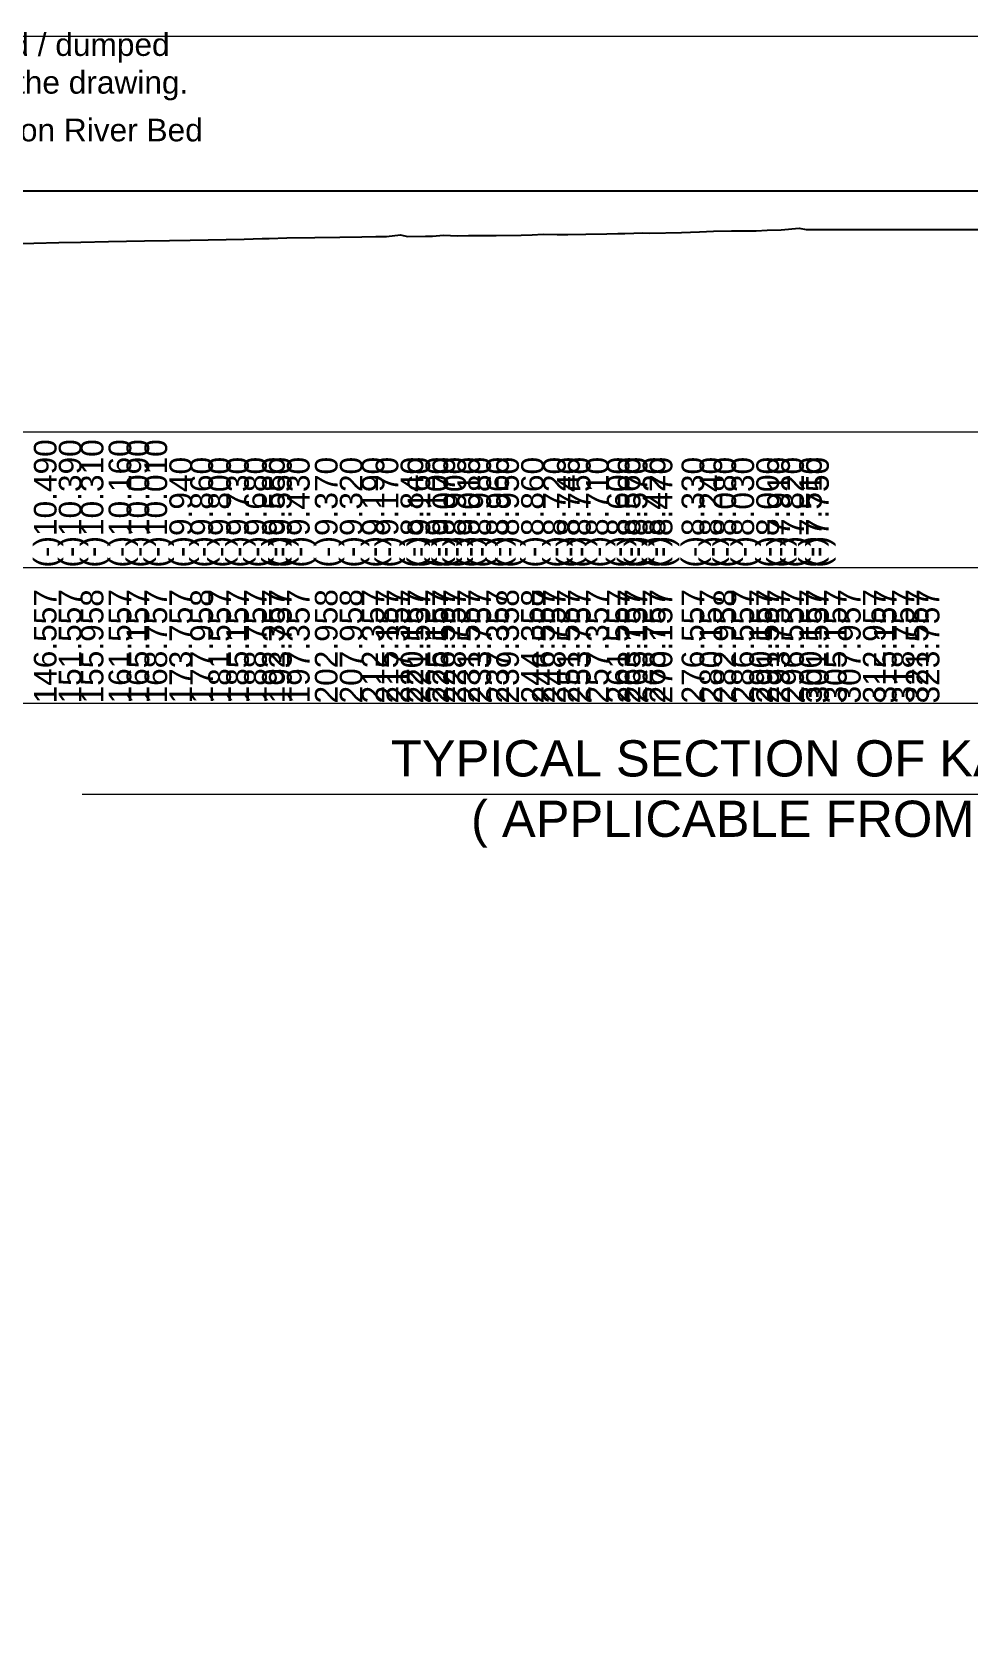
# Model space of a CAD drawing. Header units: inches. Extents: x 89000 to 845000, y -7071 to 31.
# Drawn here: x 297608 to 299677, y -3531 to 9 of the extents above; entities that cross this region are included whole.
import ezdxf

# ---------------------------------------------------------------- set-up
doc = ezdxf.new("R2010")
doc.units = ezdxf.units.IN
doc.header["$LTSCALE"] = 7
doc.header["$MEASUREMENT"] = 0
for name, color, linetype, lineweight in [('Cross section Data Border', 7, 'Continuous', 9), ('Cross Section Labels', 7, 'Continuous', 9), ('Existing_Bed_Level for Xsection', 7, 'Continuous', 25), ('Long Section Labels', 7, 'Continuous', 9)]:
    doc.layers.add(name, color=color, linetype=linetype, lineweight=lineweight)
doc.styles.get("Standard").update_dxf_attribs({"font": 'arial.ttf'})
doc.dimstyles.get("Standard").update_dxf_attribs({"dimtxt": 0.18, "dimasz": 0.18, "dimexe": 0.18, "dimexo": 0.0625, "dimgap": 0.09, "dimtad": 0, "dimtih": 1, "dimtoh": 1, "dimdec": 4, "dimzin": 0, "dimdsep": 46, "dimtxsty": 'Standard', "dimcen": 0.09, "dimadec": 0, "dimazin": 0, "dimtfac": 1, "dimtdec": 4, "dimtofl": 0, "dimtmove": 0, "dimatfit": 3, "dimfxl": 1, "dimtolj": 1, "dimtzin": 0, "dimarcsym": 0})

msp = doc.modelspace()

# ---------------------------------------------------------------- linework, layer by layer
at = {"layer": 'Cross section Data Border'}
msp.add_lwpolyline([(295100, -873.8), (303856.72837, -873.8), (303856.72837, -1473.8), (295100, -1473.8)], close=True, dxfattribs=at)
msp.add_lwpolyline([(295100, -1173.8), (303856.72837, -1173.8)], dxfattribs=at)
at = {"layer": 'Cross Section Labels'}
msp.add_lwpolyline([(295000, 0), (305000, 0), (305000, -7071), (295000, -7071)], close=True, dxfattribs=at)
msp.add_lwpolyline([(297718.36418, -1673.8), (299878.36418, -1673.8), (302038.36418, -1673.8)], dxfattribs=at)
at = {"layer": 'Existing_Bed_Level for Xsection'}
for points in [[(296000, -341.8), (303756.72837, -341.8)], [(297541.72857, -458.73), (297612.13126, -457.19), (297667.13116, -456.09), (297715.53787, -455.21), (297777.13098, -453.56), (297816.72853, -452.79), (297856.32879, -451.91), (297911.32878, -451.14), (297957.53543, -450.26), (297997.13069, -449.6), (298036.72851, -448.83), (298076.32874, -448.28), (298115.93125, -447.18), (298131.32873, -446.85), (298170.93118, -445.53), (298232.53455, -444.87), (298287.5344, -444.32), (298335.93098, -442.89), (298366.72848, -442.67), (298390.93092, -442.67), (298421.72848, -439.04), (298437.13026, -442.56), (298476.72848, -441.9), (298492.13022, -441.57), (298516.32867, -439.7), (298547.13018, -440.91), (298571.32866, -440.58), (298610.9307, -440.36), (298632.93893, -440.25), (298687.93872, -439.26), (298712.13006, -439.04), (298736.32864, -437.72), (298767.13003, -437.94), (298791.32863, -438.05), (298830.93051, -437.61), (298877.12996, -436.4), (298901.32862, -435.96), (298916.72845, -436.07), (298956.32862, -434.42), (298971.72845, -434.97), (299042.12988, -433.43), (299081.72844, -432.44), (299112.53279, -430.68), (299152.12982, -430.13), (299191.72844, -430.13), (299207.1298, -429.8), (299231.32859, -428.81), (299262.12977, -427.82), (299301.72844, -424.41), (299317.12975, -427.05), (299356.72843, -427.05), (299387.53243, -427.05), (299442.53236, -427.05), (299466.72843, -427.05), (299506.32857, -427.05), (299537.12966, -427.05), (299561.32857, -427.05), (299741.72842, -427.05)]]:
    msp.add_lwpolyline(points, dxfattribs=at)

# ---------------------------------------------------------------- texts
at = {"layer": 'Cross Section Labels'}
for s, insert, char_height, attachment_point in [(' Assorted 2 Layers C.C Blocks(excluding Blocks at key) to be Placed / dumped^J@22.50 m³/m (excluding void) at or below Working LWL as shown in the drawing.^J450 x 450 x 450-------- - 60 % by volume^J350 x 350 x 350-------- - 40 % by volume', (296692.93036, -308.8), 50, 8), ('200Kg Sand Filled Geo-bag(minimum 3 -Layers)to be dumped on River Bed^J@22.50m³/m as shown in drawing.', (296808.72659, -330.8), 50, 8), ('TYPICAL SECTION OF KATAKHALI KHAL AT KM 102.200^J( APPLICABLE FROM KM 102.120 TO KM 102.200)', (299878.36418, -1673.8), 80, 5)]:
    msp.add_mtext(s, dxfattribs=dict(at, insert=insert, char_height=char_height, attachment_point=attachment_point))
at = {"layer": 'Long Section Labels', "char_height": 50, "attachment_point": 1, "rotation": 90}
for s, insert in [('(-)10.490', (297612.13126, -1173.8)), ('(-)10.390', (297667.13116, -1173.8)), ('(-)10.310', (297715.53787, -1173.8)), ('(-)10.160', (297777.13098, -1173.8)), ('(-)10.090', (297816.72853, -1173.8)), ('(-)10.010', (297856.32879, -1173.8)), ('(-)9.940', (297911.32878, -1173.8)), ('(-)9.860', (297957.53543, -1173.8)), ('(-)9.800', (297997.13069, -1173.8)), ('(-)9.730', (298036.72851, -1173.8)), ('(-)9.680', (298076.32874, -1173.8)), ('(-)9.580', (298115.93125, -1173.8)), ('(-)9.550', (298131.32873, -1173.8)), ('(-)9.430', (298170.93118, -1173.8)), ('(-)9.370', (298232.53455, -1173.8)), ('(-)9.320', (298287.5344, -1173.8)), ('(-)9.190', (298335.93098, -1173.8)), ('(-)9.170', (298366.72848, -1173.8)), ('(-)9.170', (298366.72848, -1173.8)), ('(-)8.840', (298421.72848, -1173.8)), ('(-)8.840', (298421.72848, -1173.8)), ('(-)9.160', (298437.13026, -1173.8)), ('(-)9.100', (298476.72848, -1173.8)), ('(-)9.070', (298492.13022, -1173.8)), ('(-)8.900', (298516.32867, -1173.8)), ('(-)9.010', (298547.13018, -1173.8)), ('(-)8.980', (298571.32866, -1173.8)), ('(-)8.960', (298610.9307, -1173.8)), ('(-)8.950', (298632.93893, -1173.8)), ('(-)8.860', (298687.93872, -1173.8)), ('(-)8.720', (298736.32864, -1173.8)), ('(-)8.740', (298767.13003, -1173.8)), ('(-)8.750', (298791.32863, -1173.8)), ('(-)8.710', (298830.93051, -1173.8)), ('(-)8.600', (298877.12996, -1173.8)), ('(-)8.560', (298901.32862, -1173.8)), ('(-)8.570', (298916.72845, -1173.8)), ('(-)8.420', (298956.32862, -1173.8)), ('(-)8.470', (298971.72845, -1173.8)), ('(-)8.330', (299042.12988, -1173.8)), ('(-)8.240', (299081.72844, -1173.8)), ('(-)8.080', (299112.53279, -1173.8)), ('(-)8.030', (299152.12982, -1173.8)), ('(-)8.030', (299152.12982, -1173.8)), ('(-)8.000', (299207.1298, -1173.8)), ('(-)7.910', (299231.32859, -1173.8)), ('(-)7.820', (299262.12977, -1173.8)), ('(-)7.510', (299301.72844, -1173.8)), ('(-)7.750', (299317.12975, -1173.8)), ('(-)7.750', (299317.12975, -1173.8)), ('(-)7.750', (299317.12975, -1173.8)), ('(-)7.750', (299317.12975, -1173.8)), ('(-)7.750', (299317.12975, -1173.8)), ('(-)7.750', (299317.12975, -1173.8)), ('(-)7.750', (299317.12975, -1173.8)), ('(-)7.750', (299317.12975, -1173.8)), ('(-)7.750', (299317.12975, -1173.8)), ('146.557', (297612.13126, -1473.8)), ('151.557', (297667.13116, -1473.8)), ('155.958', (297715.53787, -1473.8)), ('161.557', (297777.13098, -1473.8)), ('165.157', (297816.72853, -1473.8)), ('168.757', (297856.32879, -1473.8)), ('173.757', (297911.32878, -1473.8)), ('177.958', (297957.53543, -1473.8)), ('181.557', (297997.13069, -1473.8)), ('185.157', (298036.72851, -1473.8)), ('188.757', (298076.32874, -1473.8)), ('192.357', (298115.93125, -1473.8)), ('193.757', (298131.32873, -1473.8)), ('197.357', (298170.93118, -1473.8)), ('202.958', (298232.53455, -1473.8)), ('207.958', (298287.5344, -1473.8)), ('212.357', (298335.93098, -1473.8)), ('215.157', (298366.72848, -1473.8)), ('217.357', (298390.93092, -1473.8)), ('220.157', (298421.72848, -1473.8)), ('221.557', (298437.13026, -1473.8)), ('225.157', (298476.72848, -1473.8)), ('226.557', (298492.13022, -1473.8)), ('228.757', (298516.32867, -1473.8)), ('231.557', (298547.13018, -1473.8)), ('233.757', (298571.32866, -1473.8)), ('237.357', (298610.9307, -1473.8)), ('239.358', (298632.93893, -1473.8)), ('244.358', (298687.93872, -1473.8)), ('246.557', (298712.13006, -1473.8)), ('248.757', (298736.32864, -1473.8)), ('251.557', (298767.13003, -1473.8)), ('253.757', (298791.32863, -1473.8)), ('257.357', (298830.93051, -1473.8)), ('261.557', (298877.12996, -1473.8)), ('263.757', (298901.32862, -1473.8)), ('265.157', (298916.72845, -1473.8)), ('268.757', (298956.32862, -1473.8)), ('270.157', (298971.72845, -1473.8)), ('276.557', (299042.12988, -1473.8)), ('280.157', (299081.72844, -1473.8)), ('282.958', (299112.53279, -1473.8)), ('286.557', (299152.12982, -1473.8)), ('290.157', (299191.72844, -1473.8)), ('291.557', (299207.1298, -1473.8)), ('293.757', (299231.32859, -1473.8)), ('296.557', (299262.12977, -1473.8)), ('300.157', (299301.72844, -1473.8)), ('301.557', (299317.12975, -1473.8)), ('305.157', (299356.72843, -1473.8)), ('307.957', (299387.53243, -1473.8)), ('312.957', (299442.53236, -1473.8)), ('315.157', (299466.72843, -1473.8)), ('318.757', (299506.32857, -1473.8)), ('321.557', (299537.12966, -1473.8)), ('323.757', (299561.32857, -1473.8))]:
    msp.add_mtext(s, dxfattribs=dict(at, insert=insert))

# ---------------------------------------------------------------- leaders
at = {"layer": 'Cross Section Labels', "annotation_type": 0, "has_hookline": 1, "hookline_direction": 0}
for points, text_width in [([(296392.93036, -355.63892), (296392.93036, -308.8), (296692.84036, -308.8)], 2510.77763), ([(296508.72659, -409.4324), (296508.72659, -330.8), (296808.63659, -330.8)], 2345.7367)]:
    msp.add_leader(points, dimstyle='Standard', override={"dimasz": 72}, dxfattribs=dict(at, text_width=text_width))

doc.saveas('drawing.dxf')
